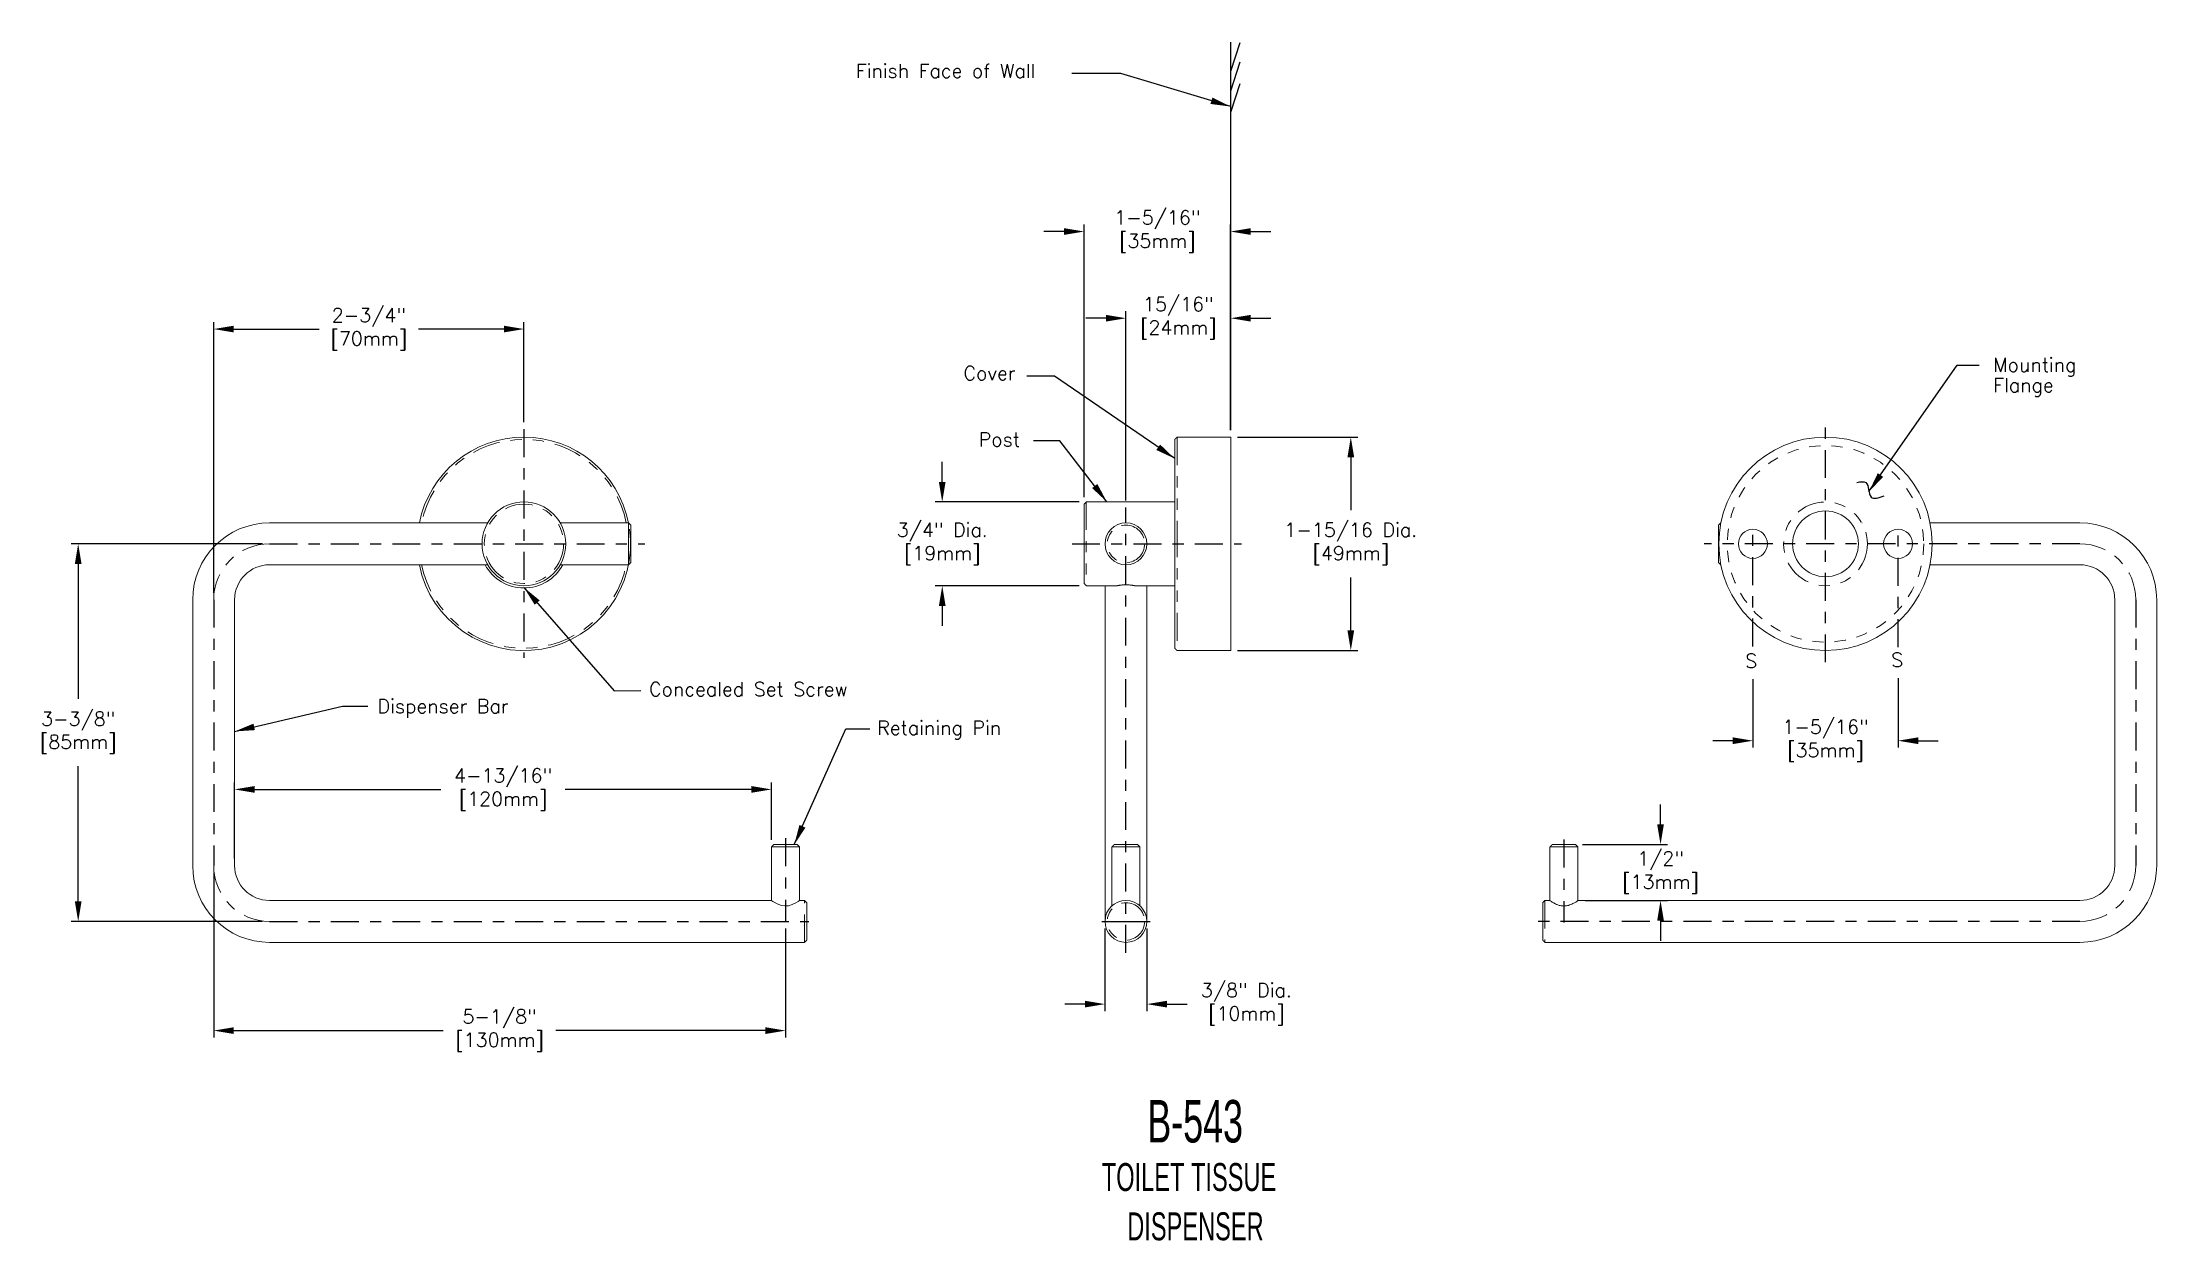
# Model space of a CAD drawing. Header units: inches. Extents: x -3.3 to 15.6, y 1.2 to 11.9.
import ezdxf

# ---------------------------------------------------------------- set-up
doc = ezdxf.new("R2010")
doc.units = ezdxf.units.IN
doc.header["$MEASUREMENT"] = 0
doc.header["$PDSIZE"] = -1
for name, pattern in [('CENTER', [0.4, 0.25, -0.05, 0.05, -0.05]), ('HIDDEN', [0.075, 0.05, -0.025]), ('PHANTOM', [0.5, 0.25, -0.05, 0.05, -0.05, 0.05, -0.05])]:
    doc.linetypes.add(name, pattern=pattern)
for name, color, linetype in [('DIMENSIONS', 7, 'Continuous'), ('Obj', 4, 'Continuous'), ('Obj_DM', 1, 'Continuous'), ('ObjectDM', 1, 'Continuous')]:
    doc.layers.add(name, color=color, linetype=linetype)
doc.styles.add('SLDTEXTSTYLE1', font='arial.ttf', dxfattribs={"width": 0.605})
doc.styles.get("Standard").update_dxf_attribs({"font": 'romans.shx', "height": 0.125})
doc.dimstyles.get("Standard").update_dxf_attribs({"dimtxt": 0.125, "dimasz": 0.18, "dimexe": 0.0625, "dimexo": 0.0625, "dimgap": 0.09, "dimtad": 0, "dimtih": 1, "dimtoh": 1, "dimdec": 4, "dimzin": 4, "dimdsep": 46, "dimlunit": 5, "dimtxsty": 'Standard', "dimcen": 0.09, "dimadec": 0, "dimazin": 1, "dimtfac": 1, "dimtdec": 4, "dimtofl": 0, "dimtmove": 0, "dimatfit": 3, "dimfxl": 1, "dimfrac": 2, "dimtolj": 1, "dimtzin": 0, "dimarcsym": 0})

# ---------------------------------------------------------------- blocks, each defined once
blk = doc.blocks.new('*D4')
at = {"layer": 'Defpoints', "color": 0}
for p in [(7.3, 8.348), (7.3, 6.438), (8.376, 6.438)]:
    blk.add_point(p, dxfattribs=at)
at = {"layer": 'Obj_DM', "color": 0, "lineweight": -2}
for p, q in [((7.363, 8.348), (8.439, 8.348)), ((8.376, 8.168), (8.376, 7.695)), ((8.376, 6.618), (8.376, 7.092)), ((7.363, 6.438), (8.439, 6.438))]:
    blk.add_line(p, q, dxfattribs=at)
at = {"layer": 'Obj_DM', "color": 0}
for points in [[(8.346, 8.168), (8.406, 8.168), (8.376, 8.348)], [(8.346, 6.618), (8.406, 6.618), (8.376, 6.438)]]:
    blk.add_solid(points, dxfattribs=at)
at = {"layer": 'Obj_DM', "color": 0, "insert": (8.376, 7.393), "char_height": 0.125, "attachment_point": 5}
blk.add_mtext('\\A1;1-15/16 Dia.\\P[49mm]', dxfattribs=at)
blk = doc.blocks.new('*D5')
at = {"layer": 'Defpoints', "color": 0}
for p in [(5.988, 10.189), (7.3, 8.348), (5.988, 7.748)]:
    blk.add_point(p, dxfattribs=at)
at = {"layer": 'Obj_DM', "color": 0, "lineweight": -2}
for p, q in [((5.988, 7.811), (5.988, 10.251)), ((7.3, 8.411), (7.3, 10.251)), ((5.808, 10.189), (5.628, 10.189)), ((7.48, 10.189), (7.66, 10.189))]:
    blk.add_line(p, q, dxfattribs=at)
at = {"layer": 'Obj_DM', "color": 0}
for points in [[(5.808, 10.219), (5.808, 10.159), (5.988, 10.189)], [(7.48, 10.219), (7.48, 10.159), (7.3, 10.189)]]:
    blk.add_solid(points, dxfattribs=at)
at = {"layer": 'Obj_DM', "color": 0, "insert": (6.644, 10.189), "char_height": 0.125, "attachment_point": 5}
blk.add_mtext('\\A1;1-5/16"\\P[35mm]', dxfattribs=at)
blk = doc.blocks.new('*D6')
at = {"layer": 'Defpoints', "color": 0}
for p in [(-1.305, 7.393), (-3.018, 4.013), (-1.305, 4.013)]:
    blk.add_point(p, dxfattribs=at)
at = {"layer": 'Obj_DM', "color": 0, "lineweight": -2}
for p, q in [((-1.368, 7.393), (-3.081, 7.393)), ((-3.018, 7.213), (-3.018, 6.005)), ((-3.018, 4.193), (-3.018, 5.402)), ((-1.368, 4.013), (-3.081, 4.013))]:
    blk.add_line(p, q, dxfattribs=at)
at = {"layer": 'Obj_DM', "color": 0}
for points in [[(-3.048, 7.213), (-2.988, 7.213), (-3.018, 7.393)], [(-3.048, 4.193), (-2.988, 4.193), (-3.018, 4.013)]]:
    blk.add_solid(points, dxfattribs=at)
at = {"layer": 'Obj_DM', "color": 0, "insert": (-3.018, 5.703), "char_height": 0.125, "attachment_point": 5}
blk.add_mtext('\\A1;3-3/8"\\P[85mm]', dxfattribs=at)
blk = doc.blocks.new('*D7')
at = {"layer": 'Defpoints', "color": 0}
for p in [(-1.805, 4.513), (3.315, 4.013), (3.315, 3.036)]:
    blk.add_point(p, dxfattribs=at)
at = {"layer": 'Obj_DM', "color": 0, "lineweight": -2}
for p, q in [((-1.805, 4.451), (-1.805, 2.974)), ((3.315, 3.951), (3.315, 2.974)), ((-1.625, 3.036), (0.251, 3.036)), ((3.135, 3.036), (1.258, 3.036))]:
    blk.add_line(p, q, dxfattribs=at)
at = {"layer": 'Obj_DM', "color": 0}
for points in [[(-1.625, 3.066), (-1.625, 3.006), (-1.805, 3.036)], [(3.135, 3.066), (3.135, 3.006), (3.315, 3.036)]]:
    blk.add_solid(points, dxfattribs=at)
at = {"layer": 'Obj_DM', "color": 0, "insert": (0.755, 3.036), "char_height": 0.125, "attachment_point": 5}
blk.add_mtext('\\A1;5-1/8"\\P[130mm]', dxfattribs=at)
blk = doc.blocks.new('*D8')
at = {"layer": 'Defpoints', "color": 0}
for p in [(6.363, 9.413), (7.3, 8.348), (6.363, 7.718)]:
    blk.add_point(p, dxfattribs=at)
at = {"layer": 'Obj_DM', "color": 0, "lineweight": -2}
for p, q in [((6.363, 7.78), (6.363, 9.476)), ((7.3, 8.411), (7.3, 9.476)), ((6.183, 9.413), (6.003, 9.413)), ((7.48, 9.413), (7.66, 9.413))]:
    blk.add_line(p, q, dxfattribs=at)
at = {"layer": 'Obj_DM', "color": 0}
for points in [[(6.183, 9.443), (6.183, 9.383), (6.363, 9.413)], [(7.48, 9.443), (7.48, 9.383), (7.3, 9.413)]]:
    blk.add_solid(points, dxfattribs=at)
at = {"layer": 'Obj_DM', "color": 0, "insert": (6.832, 9.413), "char_height": 0.125, "attachment_point": 5}
blk.add_mtext('\\A1;15/16"\\P[24mm]', dxfattribs=at)
blk = doc.blocks.new('*D9')
at = {"layer": 'Defpoints', "color": 0}
for p in [(13.276, 6.255), (11.976, 6.245), (13.276, 5.631)]:
    blk.add_point(p, dxfattribs=at)
at = {"layer": 'Obj_DM', "color": 0, "lineweight": -2}
for p, q in [((11.976, 6.183), (11.976, 5.569)), ((13.276, 6.192), (13.276, 5.569)), ((11.796, 5.631), (11.616, 5.631)), ((13.456, 5.631), (13.636, 5.631))]:
    blk.add_line(p, q, dxfattribs=at)
at = {"layer": 'Obj_DM', "color": 0}
for points in [[(11.796, 5.661), (11.796, 5.601), (11.976, 5.631)], [(13.456, 5.661), (13.456, 5.601), (13.276, 5.631)]]:
    blk.add_solid(points, dxfattribs=at)
at = {"layer": 'Obj_DM', "color": 0, "insert": (12.626, 5.631), "char_height": 0.125, "attachment_point": 5}
blk.add_mtext('\\A1;1-5/16"\\P[35mm]', dxfattribs=at)
blk = doc.blocks.new('*D10')
at = {"layer": 'Defpoints', "color": 0}
for p in [(6.008, 7.768), (4.718, 7.018), (6.008, 7.018)]:
    blk.add_point(p, dxfattribs=at)
at = {"layer": 'Obj_DM', "color": 0, "lineweight": -2}
for p, q in [((4.718, 7.948), (4.718, 8.128)), ((5.945, 7.768), (4.655, 7.768)), ((5.945, 7.018), (4.655, 7.018)), ((4.718, 6.838), (4.718, 6.658))]:
    blk.add_line(p, q, dxfattribs=at)
at = {"layer": 'Obj_DM', "color": 0}
for points in [[(4.688, 7.948), (4.748, 7.948), (4.718, 7.768)], [(4.688, 6.838), (4.748, 6.838), (4.718, 7.018)]]:
    blk.add_solid(points, dxfattribs=at)
at = {"layer": 'Obj_DM', "color": 0, "insert": (4.718, 7.393), "char_height": 0.125, "attachment_point": 5}
blk.add_mtext('\\A1;3/4" Dia.\\P[19mm]', dxfattribs=at)
blk = doc.blocks.new('*D11')
at = {"layer": 'Defpoints', "color": 0}
for p in [(10.389, 4.701), (10.411, 4.201), (11.149, 4.201)]:
    blk.add_point(p, dxfattribs=at)
at = {"layer": 'Obj_DM', "color": 0, "lineweight": -2}
for p, q in [((11.149, 4.881), (11.149, 5.061)), ((10.451, 4.701), (11.211, 4.701)), ((10.473, 4.201), (11.211, 4.201)), ((11.149, 4.021), (11.149, 3.841))]:
    blk.add_line(p, q, dxfattribs=at)
at = {"layer": 'Obj_DM', "color": 0}
for points in [[(11.119, 4.881), (11.179, 4.881), (11.149, 4.701)], [(11.119, 4.021), (11.179, 4.021), (11.149, 4.201)]]:
    blk.add_solid(points, dxfattribs=at)
at = {"layer": 'Obj_DM', "color": 0, "insert": (11.149, 4.451), "char_height": 0.125, "attachment_point": 5}
blk.add_mtext('\\A1;1/2"\\P[13mm]', dxfattribs=at)
blk = doc.blocks.new('*D12')
at = {"layer": 'Defpoints', "color": 0}
for p in [(0.973, 9.316), (0.973, 8.421), (-1.805, 6.893)]:
    blk.add_point(p, dxfattribs=at)
at = {"layer": 'Obj_DM', "color": 0, "lineweight": -2}
for p, q in [((-1.805, 6.956), (-1.805, 9.379)), ((-1.625, 9.316), (-0.86, 9.316)), ((0.793, 9.316), (0.028, 9.316)), ((0.973, 8.483), (0.973, 9.379))]:
    blk.add_line(p, q, dxfattribs=at)
at = {"layer": 'Obj_DM', "color": 0}
for points in [[(-1.625, 9.346), (-1.625, 9.286), (-1.805, 9.316)], [(0.793, 9.346), (0.793, 9.286), (0.973, 9.316)]]:
    blk.add_solid(points, dxfattribs=at)
at = {"layer": 'Obj_DM', "color": 0, "insert": (-0.416, 9.316), "char_height": 0.125, "attachment_point": 5}
blk.add_mtext('\\A1;2-3/4"\\P[70mm]', dxfattribs=at)
blk = doc.blocks.new('*D13')
at = {"layer": 'Defpoints', "color": 0}
for p in [(6.175, 4.013), (6.55, 4.013), (6.55, 3.273)]:
    blk.add_point(p, dxfattribs=at)
at = {"layer": 'Obj_DM', "color": 0, "lineweight": -2}
for p, q in [((6.175, 3.951), (6.175, 3.211)), ((6.55, 3.951), (6.55, 3.211)), ((5.995, 3.273), (5.815, 3.273)), ((6.73, 3.273), (6.91, 3.273))]:
    blk.add_line(p, q, dxfattribs=at)
at = {"layer": 'Obj_DM', "color": 0}
for points in [[(5.995, 3.303), (5.995, 3.243), (6.175, 3.273)], [(6.73, 3.303), (6.73, 3.243), (6.55, 3.273)]]:
    blk.add_solid(points, dxfattribs=at)
at = {"layer": 'Obj_DM', "color": 0, "insert": (7.441, 3.273), "char_height": 0.125, "attachment_point": 5}
blk.add_mtext('\\A1;3/8" Dia.\\P[10mm]', dxfattribs=at)
blk = doc.blocks.new('*D14')
at = {"layer": 'Defpoints', "color": 0}
for p in [(3.19, 5.195), (3.19, 4.681), (-1.618, 4.513)]:
    blk.add_point(p, dxfattribs=at)
at = {"layer": 'Obj_DM', "color": 0, "lineweight": -2}
for p, q in [((-1.618, 4.576), (-1.618, 5.258)), ((-1.438, 5.195), (0.229, 5.195)), ((3.01, 5.195), (1.343, 5.195)), ((3.19, 4.743), (3.19, 5.258))]:
    blk.add_line(p, q, dxfattribs=at)
at = {"layer": 'Obj_DM', "color": 0}
for points in [[(-1.438, 5.225), (-1.438, 5.165), (-1.618, 5.195)], [(3.01, 5.225), (3.01, 5.165), (3.19, 5.195)]]:
    blk.add_solid(points, dxfattribs=at)
at = {"layer": 'Obj_DM', "color": 0, "insert": (0.786, 5.195), "char_height": 0.125, "attachment_point": 5}
blk.add_mtext('\\A1;4-13/16"\\P[120mm]', dxfattribs=at)

msp = doc.modelspace()

# ---------------------------------------------------------------- linework, layer by layer
at = {"layer": 'DIMENSIONS', "color": 1}
for p, q in [((7.3004, 11.62359), (7.38507, 11.88173)), ((7.3004, 11.44872), (7.38507, 11.70686)), ((7.3004, 11.2572), (7.38507, 11.51534))]:
    msp.add_line(p, q, dxfattribs=at)
at = {"layer": 'Obj', "linetype": 'PHANTOM', "lineweight": 15}
for p, q in [((6.8204, 8.34838), (6.8204, 7.52462)), ((6.0079, 7.76838), (6.0079, 7.01838)), ((6.8204, 7.52462), (6.8204, 6.43838)), ((3.43997, 4.68088), (3.18997, 4.68088)), ((6.4879, 4.68088), (6.2379, 4.68088)), ((10.40899, 4.68088), (10.15899, 4.68088)), ((3.48497, 3.82588), (3.48497, 4.20088)), ((10.11399, 4.20088), (10.11399, 3.82588))]:
    msp.add_line(p, q, dxfattribs=at)
at = {"layer": 'Obj', "linetype": 'Continuous', "lineweight": 15}
for p, q in [((7.3004, 7.52462), (7.3004, 8.34838)), ((6.8004, 7.52188), (6.8004, 8.32838)), ((1.90997, 7.20588), (1.90997, 7.58088)), ((5.9879, 7.03838), (5.9879, 7.74838)), ((11.68899, 7.58088), (11.68899, 7.57792)), ((1.92997, 7.56088), (1.92997, 7.22588)), ((6.8004, 6.45838), (6.8004, 7.52188)), ((7.3004, 6.43838), (7.3004, 7.52462)), ((11.66899, 7.22588), (11.66899, 7.56088)), ((11.68899, 7.20883), (11.68899, 7.20588)), ((6.1754, 7.01838), (6.1754, 6.89338)), ((6.5504, 6.89338), (6.5504, 7.01838)), ((3.20997, 4.70088), (3.41909, 4.70088)), ((3.41909, 4.70088), (3.41997, 4.70088)), ((6.2579, 4.70088), (6.3494, 4.70088)), ((6.3494, 4.70088), (6.4679, 4.70088)), ((10.17899, 4.70088), (10.38899, 4.70088)), ((6.1754, 4.51338), (6.1754, 4.01338)), ((6.5504, 4.01338), (6.5504, 4.51338)), ((3.50497, 4.18088), (3.50497, 4.01338)), ((10.09399, 3.84588), (10.09399, 4.18088)), ((3.50497, 4.01338), (3.50497, 3.84588))]:
    msp.add_line(p, q, dxfattribs=at)
at = {"layer": 'Obj', "linetype": 'Continuous', "lineweight": 15, "flags": 128}
msp.add_lwpolyline([(3.44064, 4.19998), (3.43995, 4.19952), (3.42915, 4.19244), (3.40867, 4.18013), (3.37567, 4.16408), (3.34099, 4.15375), (3.309, 4.15145), (3.27766, 4.15627), (3.24135, 4.16973), (3.21239, 4.18527), (3.20065, 4.19253), (3.19222, 4.19803), (3.18797, 4.20088), (3.18797, 4.20088)], dxfattribs=at)
at = {"layer": 'Obj', "linetype": 'Continuous', "lineweight": 15}
for centre, radius in [((12.62599, 7.39338), 0.955), ((0.97297, 7.39338), 0.375), ((6.3629, 7.39338), 0.1875), ((12.62599, 7.39338), 0.295), ((11.97599, 7.39338), 0.13), ((13.27599, 7.39338), 0.13), ((6.3629, 4.01338), 0.1875)]:
    msp.add_circle(centre, radius, dxfattribs=at)
at = {"layer": 'Obj', "linetype": 'HIDDEN', "lineweight": 15}
msp.add_circle((12.62599, 7.39338), 0.88, dxfattribs=at)
at = {"layer": 'Obj', "linetype": 'PHANTOM', "lineweight": 15}
for centre, radius in [((12.62599, 7.39338), 0.375), ((0.97297, 7.39338), 0.355), ((6.3629, 7.39338), 0.1675), ((6.3629, 4.01338), 0.1675)]:
    msp.add_circle(centre, radius, dxfattribs=at)
at = {"layer": 'Obj', "linetype": 'Continuous', "lineweight": 15}
for centre, radius, start, end in [((0.97297, 7.39338), 0.955, 11.322726, 168.677274), ((-1.30503, 6.89338), 0.6875, 90, 180), ((14.90399, 6.89338), 0.6875, 0, 90), ((0.97297, 7.39338), 0.955, 191.322726, 7.899231), ((-1.30503, 6.89338), 0.3125, 90, 180), ((0.97297, 7.39338), 0.395, 208.338748, 331.661252), ((14.90399, 6.89338), 0.3125, 0, 90), ((-1.30503, 4.51338), 0.6875, 180, 270), ((-1.30503, 4.51338), 0.3125, 180, 270), ((14.90399, 4.51338), 0.3125, 270, 0), ((14.90399, 4.51338), 0.6875, 270, 0)]:
    msp.add_arc(centre, radius, start, end, dxfattribs=at)
at = {"layer": 'Obj', "linetype": 'PHANTOM', "lineweight": 15}
for start, end in [(11.568232, 168.431768), (191.568232, 348.431768)]:
    msp.add_arc((0.97297, 7.39338), 0.935, start, end, dxfattribs=at)
at = {"layer": 'Obj', "linetype": 'Continuous', "lineweight": 15}
for points in [[(6.8204, 8.34838), (6.8004, 8.32838)], [(7.3004, 8.34838), (6.8204, 8.34838)], [(6.0079, 7.76838), (5.9879, 7.74838)], [(6.8004, 7.76838), (6.0079, 7.76838)], [(0.64821, 7.58088), (-1.30503, 7.58088)], [(1.90997, 7.58088), (1.29772, 7.58088)], [(1.92997, 7.56088), (1.90997, 7.58088)], [(11.68899, 7.58088), (11.66899, 7.56088)], [(11.68958, 7.58088), (11.68899, 7.58088)], [(12.30123, 7.58088), (12.29777, 7.58088)], [(12.95421, 7.58088), (12.95075, 7.58088)], [(14.90399, 7.58088), (13.5624, 7.58088)], [(-1.30503, 7.20588), (0.64821, 7.20588)], [(1.29772, 7.20588), (1.90997, 7.20588)], [(1.90997, 7.20588), (1.92997, 7.22588)], [(11.66899, 7.22588), (11.68899, 7.20588)], [(11.68899, 7.20588), (11.68958, 7.20588)], [(12.29777, 7.20588), (12.30123, 7.20588)], [(12.95075, 7.20588), (12.95421, 7.20588)], [(13.5624, 7.20588), (14.90399, 7.20588)], [(5.9879, 7.03838), (6.0079, 7.01838)], [(6.0079, 7.01838), (6.28359, 7.01838)], [(6.4424, 7.01838), (6.8004, 7.01838)], [(-1.99253, 6.89338), (-1.99253, 4.51338)], [(-1.61753, 4.51338), (-1.61753, 6.89338)], [(6.1754, 6.89338), (6.1754, 4.51338)], [(6.5504, 4.51338), (6.5504, 6.89338)], [(15.21649, 6.89338), (15.21649, 4.51338)], [(15.59149, 4.51338), (15.59149, 6.89338)], [(6.8004, 6.45838), (6.8204, 6.43838)], [(6.8204, 6.43838), (7.3004, 6.43838)], [(3.20997, 4.70088), (3.18997, 4.68088)], [(3.18997, 4.68088), (3.18997, 4.20088)], [(3.43997, 4.68088), (3.41997, 4.70088)], [(3.43997, 4.20088), (3.43997, 4.68088)], [(6.2579, 4.70088), (6.2379, 4.68088)], [(6.2379, 4.68088), (6.2379, 4.15313)], [(6.4879, 4.68088), (6.4679, 4.70088)], [(6.4879, 4.15313), (6.4879, 4.68088)], [(10.17899, 4.70088), (10.15899, 4.68088)], [(10.15899, 4.68088), (10.15899, 4.20088)], [(10.40899, 4.68088), (10.38899, 4.70088)], [(10.40899, 4.20088), (10.40899, 4.68088)], [(3.18797, 4.20088), (-1.30503, 4.20088)], [(3.48497, 4.20088), (3.44064, 4.20088)], [(3.50497, 4.18088), (3.48497, 4.20088)], [(10.11399, 4.20088), (10.09399, 4.18088)], [(10.15832, 4.20088), (10.11399, 4.20088)], [(14.90399, 4.20088), (10.41099, 4.20088)], [(-1.30503, 3.82588), (3.48497, 3.82588)], [(3.48497, 3.82588), (3.50497, 3.84588)], [(10.09399, 3.84588), (10.11399, 3.82588)], [(10.11399, 3.82588), (14.90399, 3.82588)]]:
    msp.add_open_spline(points, degree=1, dxfattribs=at)
for points, knots in [([(6.4424, 7.01838), (6.44196, 7.01847), (6.44136, 7.0186), (6.43751, 7.01939), (6.43368, 7.02014), (6.42906, 7.02098), (6.42382, 7.02189), (6.41776, 7.02285), (6.41086, 7.02379), (6.40591, 7.02439), (6.39823, 7.02525), (6.38986, 7.02597), (6.37836, 7.02661), (6.3695, 7.0269), (6.36058, 7.02692), (6.35178, 7.02677), (6.34312, 7.02642), (6.33483, 7.02585), (6.32679, 7.02516), (6.31913, 7.02433), (6.31216, 7.02342), (6.30778, 7.02278), (6.30364, 7.02215), (6.29889, 7.02137), (6.29477, 7.02063), (6.2919, 7.02009), (6.28937, 7.0196), (6.28677, 7.01908), (6.28497, 7.01871), (6.28367, 7.01844), (6.28362, 7.01842), (6.28359, 7.01842)], [0, 0, 0, 0, 0.0787071, 0.10564887, 0.15759044, 0.19312295, 0.21136303, 0.26400773, 0.30002327, 0.31851351, 0.33622817, 0.40798432, 0.42669681, 0.4790487, 0.51491539, 0.53335575, 0.58485446, 0.62009463, 0.63819, 0.69010364, 0.72560413, 0.74382135, 0.76146842, 0.79680272, 0.83303535, 0.85164481, 0.86931193, 0.90468768, 0.94100023, 0.95967113, 1, 1, 1, 1]), ([(10.41099, 4.20088), (10.40986, 4.2001), (10.40761, 4.19856), (10.39041, 4.18734), (10.36874, 4.17482), (10.34562, 4.1641), (10.32185, 4.15565), (10.29177, 4.15009), (10.25806, 4.15253), (10.22329, 4.16295), (10.19696, 4.17612), (10.17793, 4.18728), (10.16506, 4.19543), (10.15681, 4.201), (10.15798, 4.20021), (10.15832, 4.19998)], [0, 0, 0, 0, 0.09209527, 0.18387085, 0.28365928, 0.34097002, 0.40005945, 0.48156555, 0.56335673, 0.64117554, 0.75664645, 0.81412854, 0.87346491, 0.96397268, 1, 1, 1, 1])]:
    msp.add_open_spline(points, degree=3, knots=knots, dxfattribs=at)
at = {"layer": 'Obj_DM'}
for p, q in [((7.3004, 8.41088), (7.3004, 11.88292)), ((6.14752, 4.01338), (6.57906, 4.01338))]:
    msp.add_line(p, q, dxfattribs=at)
at = {"layer": 'Obj_DM', "linetype": 'CENTER'}
for p, q in [((0.97297, 8.42057), (0.97297, 6.37424)), ((12.62599, 6.33327), (12.62599, 8.45054)), ((6.3629, 3.73201), (6.3629, 7.71751)), ((-1.30503, 7.39338), (2.05507, 7.39338)), ((5.88023, 7.39338), (7.3961, 7.39338)), ((14.90399, 7.39338), (11.53895, 7.39338)), ((11.97599, 6.47439), (11.97599, 7.48338)), ((13.27599, 6.46824), (13.27599, 7.48338)), ((-1.80503, 6.89338), (-1.80503, 4.51338)), ((15.40399, 6.89338), (15.40399, 4.51338)), ((3.31453, 4.75734), (3.31453, 4.01326)), ((10.28399, 4.74555), (10.28399, 4.00327)), ((-1.30503, 4.01338), (3.52304, 4.01338)), ((14.90399, 4.01338), (10.04657, 4.01338))]:
    msp.add_line(p, q, dxfattribs=at)
at = {"layer": 'Obj_DM', "linetype": 'CENTER', "lineweight": 15}
for centre, start, end in [((-1.30503, 6.89338), 90, 180), ((14.90399, 6.89338), 0, 90), ((-1.30503, 4.51338), 180, 270), ((14.90399, 4.51338), 270, 0)]:
    msp.add_arc(centre, 0.5, start, end, dxfattribs=at)
at = {"layer": 'ObjectDM'}
msp.add_spline([(12.90744, 7.94256), (12.98726, 7.94233), (13.03398, 7.81257), (13.15114, 7.82311)], degree=3, dxfattribs=at)

# ---------------------------------------------------------------- texts
at = {"layer": 'Obj_DM'}
msp.add_text('Finish Face of Wall', height=0.125, dxfattribs=at).set_placement((3.94447, 11.56357))
at = {"layer": 'ObjectDM'}
for s, p in [('Cover', (4.90848, 8.85791)), ('Mounting', (14.1277, 8.93391)), ('Flange', (14.1277, 8.75136)), ('Post', (5.04429, 8.26579)), ('S', (11.90753, 6.28275)), ('S', (13.21424, 6.29166)), ('Concealed Set Screw', (2.0927, 6.02927)), ('Dispenser Bar', (-0.33783, 5.87737)), ('Retaining Pin', (4.13607, 5.68403))]:
    msp.add_text(s, height=0.125, dxfattribs=at).set_placement(p)
at = {"layer": 'ObjectDM', "style": 'SLDTEXTSTYLE1', "width": 0.605}
for s, height, p in [('B-543', 0.38, (6.55393, 2.0348)), ('TOILET TISSUE', 0.25, (6.14681, 1.60036)), ('DISPENSER', 0.25, (6.37451, 1.15888))]:
    msp.add_text(s, height=height, dxfattribs=at).set_placement(p)

# ---------------------------------------------------------------- dimensions: what is measured, and where the dimension line sits
at = {"layer": 'Obj_DM'}
for base, p1, p2, text, picture, middle in [((5.9879, 10.18887), (7.3004, 8.34838), (5.9879, 7.74838), '1-5/16"\\P[35mm]', '*D5', (6.64415, 10.18887)), ((3.18997, 5.19529), (-1.61753, 4.51338), (3.18997, 4.68088), '4-13/16"\\P[120mm]', '*D14', (0.78622, 5.19529)), ((3.31453, 3.03612), (-1.80503, 4.51338), (3.31453, 4.01326), '5-1/8"\\P[130mm]', '*D7', (0.75475, 3.03612))]:
    dim = msp.add_linear_dim(base=base, p1=p1, p2=p2, text=text, dimstyle='Standard', override={"dimpost": '"\\X'}, dxfattribs=at)
    dim.commit()
    dim.dimension.update_dxf_attribs({"geometry": picture, "text_midpoint": middle, "dimtype": 160})
for base, p1, p2, text, picture, middle in [((0.97297, 9.31626), (-1.80503, 6.89338), (0.97297, 8.42057), '2-3/4"\\P[70mm]', '*D12', (-0.41603, 9.31626)), ((6.3629, 9.41347), (7.3004, 8.34838), (6.3629, 7.71751), '15/16"\\P[24mm]', '*D8', (6.83165, 9.41347)), ((13.27599, 5.63124), (11.97599, 6.24537), (13.27599, 6.25459), '1-5/16"\\P[35mm]', '*D9', (12.62599, 5.63124)), ((6.5504, 3.2733), (6.1754, 4.01338), (6.5504, 4.01338), '3/8" Dia.\\P[10mm]', '*D13', (7.44088, 3.2733))]:
    dim = msp.add_linear_dim(base=base, p1=p1, p2=p2, text=text, dimstyle='Standard', override={"dimpost": '"\\X'}, dxfattribs=at)
    dim.commit()
    dim.dimension.update_dxf_attribs({"geometry": picture, "text_midpoint": middle})
for base, p1, p2, text, override, picture, middle in [((8.37617, 6.43838), (7.3004, 8.34838), (7.3004, 6.43838), '1-15/16 Dia.\\P[49mm]', {"dimpost": '"\\X', "dimtxsty": 'Standard'}, '*D4', (8.37617, 7.39338)), ((-3.01805, 4.01338), (-1.30503, 7.39338), (-1.30503, 4.01338), '3-3/8"\\P[85mm]', {"dimpost": '"\\X'}, '*D6', (-3.01805, 5.70338)), ((11.14885, 4.20088), (10.38899, 4.70088), (10.41099, 4.20088), '1/2"\\P[13mm]', {"dimpost": '"\\X'}, '*D11', (11.14885, 4.45088))]:
    dim = msp.add_linear_dim(base=base, p1=p1, p2=p2, angle=90, text=text, dimstyle='Standard', override=override, dxfattribs=at)
    dim.commit()
    dim.dimension.update_dxf_attribs({"geometry": picture, "text_midpoint": middle, "dimtype": 160})
dim = msp.add_linear_dim(base=(4.71771, 7.01838), p1=(6.0079, 7.76838), p2=(6.0079, 7.01838), angle=90, text='3/4" Dia.\\P[19mm]', dimstyle='Standard', override={"dimpost": '"\\X', "dimtxsty": 'Standard'}, dxfattribs=at)
dim.commit()
dim.dimension.update_dxf_attribs({"geometry": '*D10', "text_midpoint": (4.71771, 7.39338)})

# ---------------------------------------------------------------- leaders
for points in [[(7.3004, 11.30767), (6.31687, 11.60353), (5.87763, 11.60353)], [(6.8004, 8.15606), (5.72455, 8.894), (5.47689, 8.89301)], [(6.19278, 7.76838), (5.7719, 8.31507), (5.53589, 8.31507)], [(0.97297, 7.0026), (1.78108, 6.0786), (2.0193, 6.07924)], [(-1.61753, 5.71402), (-0.65012, 5.9396), (-0.42442, 5.9396)], [(3.39314, 4.70088), (3.85622, 5.73742), (4.06837, 5.73742)]]:
    msp.add_leader(points, dimstyle='Standard', override={"dimgap": 0.09, "dimtad": 0}, dxfattribs=at)
at = {"layer": 'ObjectDM'}
msp.add_leader([(13.01546, 7.86155), (13.8056, 8.99243), (14.00183, 8.99243)], dimstyle='Standard', override={"dimgap": 0.09, "dimtad": 0}, dxfattribs=at)

doc.saveas('drawing.dxf')
